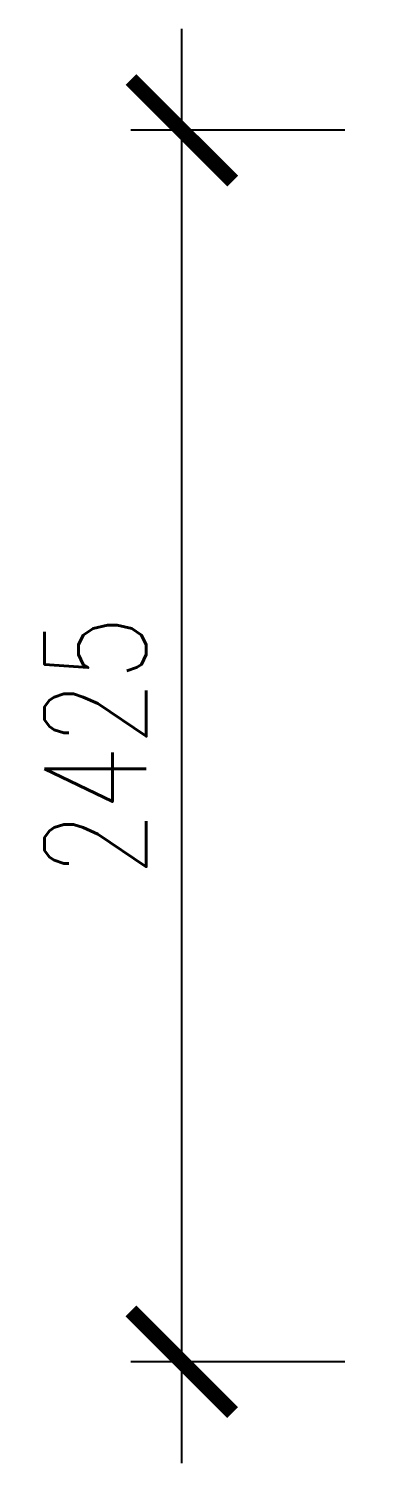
# Model space of a CAD drawing. Header units: inches. Extents: x -106706990 to 300603, y -86718466 to 1728185.
# Drawn here: x 145587 to 146279, y 14457 to 17282 of the extents above; entities that cross this region are included whole.
import ezdxf

# ---------------------------------------------------------------- set-up
doc = ezdxf.new("R2010")
doc.units = ezdxf.units.IN
doc.header["$MEASUREMENT"] = 0
doc.styles.add('ROMANS', font='romans.shx', dxfattribs={"width": 0.75, "height": 200})
doc.dimstyles.new('DIM 100', dxfattribs={"dimtxt": 200, "dimasz": 200, "dimexe": 100, "dimexo": 70, "dimgap": 70, "dimtad": 1, "dimtoh": 1, "dimdec": 0, "dimzin": 0, "dimdsep": 46, "dimtxsty": 'ROMANS', "dimblk": 'ARCHTICK', "dimcen": 0.09, "dimdle": 200, "dimclrd": 4, "dimclre": 4, "dimclrt": 2, "dimadec": 0, "dimazin": 0, "dimtfac": 1, "dimtdec": 0, "dimtmove": 1, "dimatfit": 3, "dimfxl": 1, "dimtzin": 0, "dimarcsym": 0})

# ---------------------------------------------------------------- blocks, each defined once
blk = doc.blocks.new('_ArchTick')
at = {"color": 0, "linetype": 'ByBlock', "const_width": 0.15}
blk.add_lwpolyline([(-0.5, -0.5), (0.5, 0.5)], dxfattribs=at)
blk = doc.blocks.new('*D536')
at = {"color": 4, "lineweight": -2, "transparency": 16777216}
for p, q in [((145888.6, 14456.8), (145888.6, 17281.8)), ((146209.1, 17081.8), (145788.6, 17081.8)), ((146209.1, 14656.8), (145788.6, 14656.8))]:
    blk.add_line(p, q, dxfattribs=at)
at = {"layer": 'DEFPOINTS', "color": 0, "transparency": 16777216}
for p in [(145888.6, 17081.8), (146279.1, 17081.8), (146279.1, 14656.8)]:
    blk.add_point(p, dxfattribs=at)
at = {"color": 4, "lineweight": -2, "transparency": 16777216, "xscale": 200, "yscale": 200, "zscale": 200}
for p, rotation in [((145888.6, 17081.8), 90), ((145888.6, 14656.8), 270)]:
    blk.add_blockref('_ArchTick', p, dxfattribs=dict(at, rotation=rotation))
at = {"color": 2, "transparency": 16777216, "insert": (145718.6, 15869.3), "char_height": 200, "attachment_point": 5, "rotation": 90, "style": 'ROMANS'}
blk.add_mtext('2425', dxfattribs=at)

msp = doc.modelspace()

# ---------------------------------------------------------------- dimensions: what is measured, and where the dimension line sits
at = {"color": 8}
dim = msp.add_linear_dim(base=(145888.6, 17081.8), p1=(146279.1, 14656.8), p2=(146279.1, 17081.8), angle=270, dimstyle='DIM 100', override={"dimfxl": 200, "dimarcsym": 1}, dxfattribs=at)
dim.commit()
dim.dimension.update_dxf_attribs({"geometry": '*D536', "text_midpoint": (145718.6, 15869.3)})

doc.saveas('drawing.dxf')
